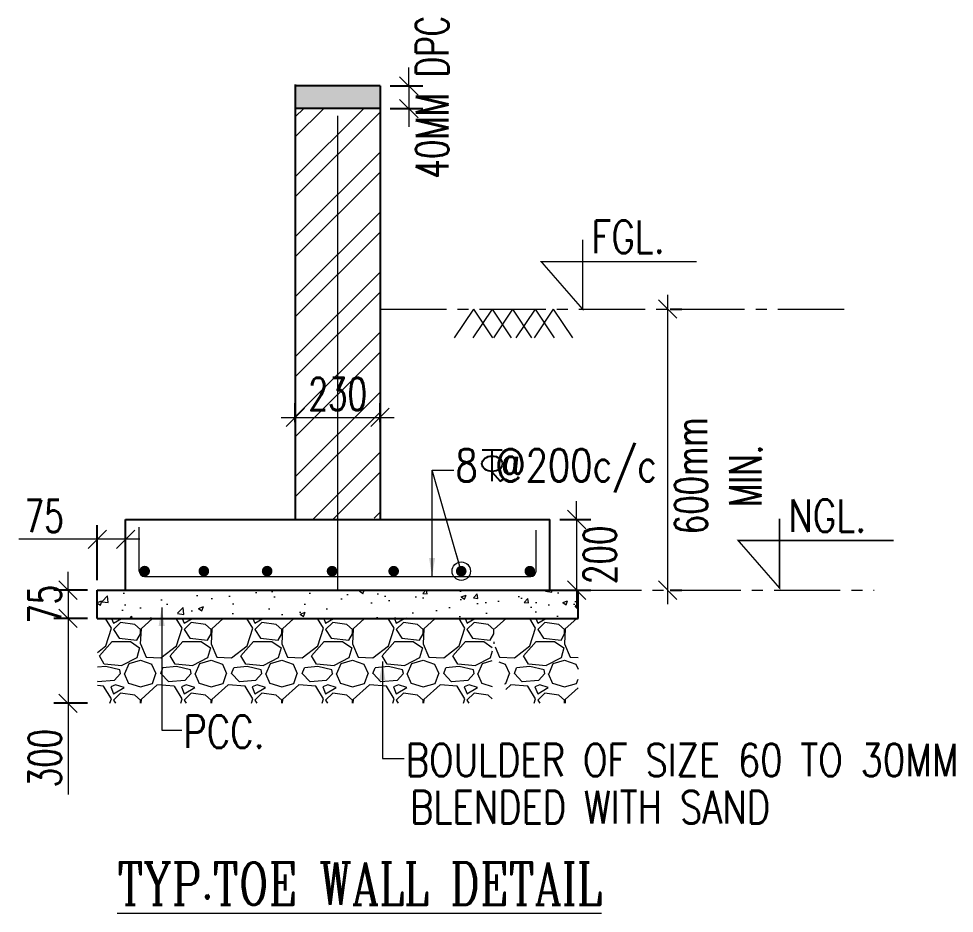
# Model space of a CAD drawing. Header units: millimetres. Extents: x 5013594 to 5375074, y 0 to 4404937.
# Drawn here: x 5334643 to 5341259, y 3787807 to 3794134 of the extents above; entities that cross this region are included whole.
import ezdxf

# ---------------------------------------------------------------- set-up
doc = ezdxf.new("R2010")
doc.units = ezdxf.units.MM
doc.header["$LTSCALE"] = 500
doc.header["$MEASUREMENT"] = 0
doc.header["$PDMODE"] = 34
for name, pattern in [('CENTER', [2, 1.25, -0.25, 0.25, -0.25]), ('CENTER2', [1.125, 0.75, -0.125, 0.125, -0.125]), ('CONTINUA', [0]), ('HIDDEN', [0.375, 0.25, -0.125])]:
    doc.linetypes.add(name, pattern=pattern)
for name, color, linetype in [('BEAM', 3, 'HIDDEN'), ('dim', 3, 'Continuous'), ('TEXT', 7, 'Continuous')]:
    doc.layers.add(name, color=color, linetype=linetype)
for name, color, linetype, lineweight in [('DIM1', 3, 'Continuous', 18), ('grid', 250, 'CENTER', 5), ('STC DIM', 47, 'Continuous', 9), ('STC HATCH', 47, 'Continuous', 9), ('STC REINF.', 4, 'Continuous', 20), ('STEEL.', 6, 'Continuous', 30), ('TAXT', 3, 'Continuous', 15), ('TEXT2', 3, 'Continuous', 15)]:
    doc.layers.add(name, color=color, linetype=linetype, lineweight=lineweight)
doc.styles.add('2MM', font='romans.shx', dxfattribs={"width": 0.7})
doc.styles.add('BHTESHT$0$HSCC2', font='romanc.shx')
doc.styles.add('haider', font='romans.shx')
doc.dimstyles.new('SHUIB MOD.', dxfattribs={"dimtxt": 230, "dimasz": 130, "dimexe": 100, "dimexo": 70, "dimgap": 50, "dimtad": 2, "dimdec": 0, "dimzin": 4, "dimdsep": 46, "dimtxsty": '2MM', "dimblk": 'OBLIQUE', "dimcen": 0.09, "dimdle": 100, "dimclrd": 1, "dimclre": 1, "dimclrt": 3, "dimadec": 0, "dimazin": 0, "dimtfac": 1, "dimtdec": 0, "dimtix": 1, "dimtmove": 2, "dimatfit": 3, "dimfxl": 0, "dimtolj": 1, "dimlwd": -1, "dimarcsym": 0})

# ---------------------------------------------------------------- blocks, each defined once
blk = doc.blocks.new('_Oblique')
at = {"color": 0, "linetype": 'ByBlock', "lineweight": -2}
blk.add_line((-0.5, -0.5), (0.5, 0.5), dxfattribs=at)
blk = doc.blocks.new('*D100')
at = {"layer": 'Defpoints', "color": 0, "ltscale": 100, "transparency": 16777216}
for p in [(5338398.8, 3790592.1), (5338398.8, 3790092.1), (5338587.9, 3790092.1)]:
    blk.add_point(p, dxfattribs=at)
at = {"layer": 'DIM1', "color": 1, "ltscale": 100, "transparency": 16777216}
for p, q in [((5338587.9, 3790592.1), (5338587.9, 3790722.1)), ((5338587.9, 3790592.1), (5338587.9, 3790092.1)), ((5338587.9, 3790092.1), (5338587.9, 3789962.1))]:
    blk.add_line(p, q, dxfattribs=at)
at = {"layer": 'DIM1', "color": 1, "lineweight": -2, "ltscale": 100, "transparency": 16777216}
for p, q in [((5338468.8, 3790592.1), (5338687.9, 3790592.1)), ((5338468.8, 3790092.1), (5338687.9, 3790092.1))]:
    blk.add_line(p, q, dxfattribs=at)
at = {"layer": 'DIM1', "color": 1, "ltscale": 100, "transparency": 16777216, "xscale": 130, "yscale": 130, "zscale": 130}
for p, rotation in [((5338587.9, 3790592.1), 270), ((5338587.9, 3790092.1), 90)]:
    blk.add_blockref('_Oblique', p, dxfattribs=dict(at, rotation=rotation))
at = {"layer": 'DIM1', "color": 3, "lineweight": 0, "ltscale": 100, "transparency": 16777216, "insert": (5338752.9, 3790342.1), "char_height": 230, "attachment_point": 5, "rotation": 90, "style": '2MM'}
blk.add_mtext('\\A1;200', dxfattribs=at)
blk = doc.blocks.new('*D101')
at = {"layer": 'Defpoints', "color": 0, "ltscale": 100, "transparency": 16777216}
for p in [(5335198.8, 3790451.8), (5335198.8, 3790092.1), (5335398.8, 3790092.1)]:
    blk.add_point(p, dxfattribs=at)
at = {"layer": 'DIM1', "color": 1, "lineweight": -2, "ltscale": 100, "transparency": 16777216}
for p, q in [((5335198.8, 3790162.1), (5335198.8, 3790551.8)), ((5335398.8, 3790162.1), (5335398.8, 3790551.8))]:
    blk.add_line(p, q, dxfattribs=at)
at = {"layer": 'DIM1', "color": 1, "ltscale": 100, "transparency": 16777216}
for p, q in [((5335198.8, 3790451.8), (5334642.9, 3790451.8)), ((5335498.8, 3790451.8), (5335198.8, 3790451.8))]:
    blk.add_line(p, q, dxfattribs=at)
at = {"layer": 'DIM1', "color": 1, "ltscale": 100, "transparency": 16777216, "xscale": 130, "yscale": 130, "zscale": 130, "rotation": 180}
blk.add_blockref('_Oblique', (5335198.8, 3790451.8), dxfattribs=at)
at = {"layer": 'DIM1', "color": 1, "ltscale": 100, "transparency": 16777216, "xscale": 130, "yscale": 130, "zscale": 130}
blk.add_blockref('_Oblique', (5335398.8, 3790451.8), dxfattribs=at)
at = {"layer": 'DIM1', "color": 3, "lineweight": 0, "ltscale": 100, "transparency": 16777216, "insert": (5334823.3, 3790616.8), "char_height": 230, "attachment_point": 5, "style": '2MM'}
blk.add_mtext('\\A1;75', dxfattribs=at)
blk = doc.blocks.new('*D102')
at = {"layer": 'Defpoints', "color": 0, "ltscale": 100, "transparency": 16777216}
for p in [(5335198.8, 3790092.1), (5334992.3, 3789892.1), (5335198.8, 3789892.1)]:
    blk.add_point(p, dxfattribs=at)
at = {"layer": 'DIM1', "color": 1, "ltscale": 100, "transparency": 16777216}
for p, q in [((5334992.3, 3790092.1), (5334992.3, 3790222.1)), ((5334992.3, 3790092.1), (5334992.3, 3789892.1)), ((5334992.3, 3789892.1), (5334992.3, 3789762.1))]:
    blk.add_line(p, q, dxfattribs=at)
at = {"layer": 'DIM1', "color": 1, "lineweight": -2, "ltscale": 100, "transparency": 16777216}
for p, q in [((5335128.8, 3790092.1), (5334892.3, 3790092.1)), ((5335128.8, 3789892.1), (5334892.3, 3789892.1))]:
    blk.add_line(p, q, dxfattribs=at)
at = {"layer": 'DIM1', "color": 1, "ltscale": 100, "transparency": 16777216, "xscale": 130, "yscale": 130, "zscale": 130}
for p, rotation in [((5334992.3, 3790092.1), 270), ((5334992.3, 3789892.1), 90)]:
    blk.add_blockref('_Oblique', p, dxfattribs=dict(at, rotation=rotation))
at = {"layer": 'DIM1', "color": 3, "lineweight": 0, "ltscale": 100, "transparency": 16777216, "insert": (5334827.3, 3789992.1), "char_height": 230, "attachment_point": 5, "rotation": 90, "style": '2MM'}
blk.add_mtext('\\A1;75', dxfattribs=at)
blk = doc.blocks.new('A$C76682FD6')
at = {"layer": 'TEXT', "color": 3, "ltscale": 0.2}
for p, q in [((142.8, 219.2, -0.8), (1.8, 219.2, -0.8)), ((72.3, 0, -0.8), (72.3, 219.2, -0.8)), ((72.3, 63.5, -0.8), (127.7, 0.1, -0.8)), ((127.7, 0.1, -0.8), (162.4, 21.2))]:
    blk.add_line(p, q, dxfattribs=at)
blk.add_ellipse((72.3, 123.8, -0.8), major_axis=(72.3, 0), ratio=0.753223, dxfattribs=at)
blk = doc.blocks.new('*D99')
at = {"layer": 'Defpoints', "color": 0, "ltscale": 100, "transparency": 16777216}
for p in [(5339179.8, 3792080.2), (5339232.8, 3792080.2), (5339179.8, 3790092.1)]:
    blk.add_point(p, dxfattribs=at)
at = {"layer": 'DIM1', "color": 1, "ltscale": 100, "transparency": 16777216}
blk.add_line((5339232.8, 3789992.1), (5339232.8, 3792180.2), dxfattribs=at)
at = {"layer": 'DIM1', "color": 1, "lineweight": -2, "ltscale": 100, "transparency": 16777216}
for p, q in [((5339249.8, 3792080.2), (5339332.8, 3792080.2)), ((5339249.8, 3790092.1), (5339332.8, 3790092.1))]:
    blk.add_line(p, q, dxfattribs=at)
at = {"layer": 'DIM1', "color": 1, "ltscale": 100, "transparency": 16777216, "xscale": 130, "yscale": 130, "zscale": 130}
for p, rotation in [((5339232.8, 3792080.2), 90), ((5339232.8, 3790092.1), 270)]:
    blk.add_blockref('_Oblique', p, dxfattribs=dict(at, rotation=rotation))
at = {"layer": 'DIM1', "color": 3, "lineweight": 0, "ltscale": 100, "transparency": 16777216, "insert": (5339589.5, 3790900.5), "char_height": 230, "attachment_point": 5, "rotation": 90, "style": '2MM'}
blk.add_mtext('\\A1;600mm \\PMIN.', dxfattribs=at)
blk = doc.blocks.new('*D103')
at = {"layer": 'Defpoints', "color": 0, "ltscale": 100, "transparency": 16777216}
for p in [(5337198.8, 3793658.2), (5337198.8, 3793498.2), (5337401.8, 3793498.2)]:
    blk.add_point(p, dxfattribs=at)
at = {"layer": 'DIM1', "color": 1, "ltscale": 100, "transparency": 16777216}
for p, q in [((5337401.8, 3793658.2), (5337401.8, 3793788.2)), ((5337401.8, 3793658.2), (5337401.8, 3793498.2)), ((5337401.8, 3793498.2), (5337401.8, 3793368.2))]:
    blk.add_line(p, q, dxfattribs=at)
at = {"layer": 'DIM1', "color": 1, "lineweight": -2, "ltscale": 100, "transparency": 16777216}
for p, q in [((5337268.8, 3793658.2), (5337501.8, 3793658.2)), ((5337268.8, 3793498.2), (5337501.8, 3793498.2))]:
    blk.add_line(p, q, dxfattribs=at)
at = {"layer": 'DIM1', "color": 1, "ltscale": 100, "transparency": 16777216, "xscale": 130, "yscale": 130, "zscale": 130}
for p, rotation in [((5337401.8, 3793658.2), 270), ((5337401.8, 3793498.2), 90)]:
    blk.add_blockref('_Oblique', p, dxfattribs=dict(at, rotation=rotation))
at = {"layer": 'DIM1', "color": 3, "lineweight": 0, "ltscale": 100, "transparency": 16777216, "insert": (5337566.8, 3793578.2), "char_height": 230, "attachment_point": 5, "rotation": 90, "style": '2MM'}
blk.add_mtext('\\A1;40MM DPC', dxfattribs=at)
blk = doc.blocks.new('*D104')
at = {"layer": 'Defpoints', "color": 0, "ltscale": 100, "transparency": 16777216}
for p in [(5337198.8, 3791314.5), (5336598.8, 3791210), (5337198.8, 3791210)]:
    blk.add_point(p, dxfattribs=at)
at = {"layer": 'DIM1', "color": 1, "lineweight": -2, "ltscale": 100, "transparency": 16777216}
for p, q in [((5336598.8, 3791280), (5336598.8, 3791414.5)), ((5337198.8, 3791280), (5337198.8, 3791414.5))]:
    blk.add_line(p, q, dxfattribs=at)
at = {"layer": 'DIM1', "color": 1, "ltscale": 100, "transparency": 16777216}
blk.add_line((5336498.8, 3791314.5), (5337298.8, 3791314.5), dxfattribs=at)
at = {"layer": 'DIM1', "color": 1, "ltscale": 100, "transparency": 16777216, "xscale": 130, "yscale": 130, "zscale": 130, "rotation": 180}
blk.add_blockref('_Oblique', (5336598.8, 3791314.5), dxfattribs=at)
at = {"layer": 'DIM1', "color": 1, "ltscale": 100, "transparency": 16777216, "xscale": 130, "yscale": 130, "zscale": 130}
blk.add_blockref('_Oblique', (5337198.8, 3791314.5), dxfattribs=at)
at = {"layer": 'DIM1', "color": 3, "lineweight": 0, "ltscale": 100, "transparency": 16777216, "insert": (5336898.8, 3791479.5), "char_height": 230, "attachment_point": 5, "style": '2MM'}
blk.add_mtext('\\A1;230', dxfattribs=at)
blk = doc.blocks.new('*D105')
at = {"layer": 'Defpoints', "color": 0, "ltscale": 100, "transparency": 16777216}
for p in [(5335198.8, 3789892.1), (5334992.3, 3789292), (5335198.8, 3789292)]:
    blk.add_point(p, dxfattribs=at)
at = {"layer": 'DIM1', "color": 1, "ltscale": 100, "transparency": 16777216}
for p, q in [((5334992.3, 3789992.1), (5334992.3, 3789292)), ((5334992.3, 3789292), (5334992.3, 3788648))]:
    blk.add_line(p, q, dxfattribs=at)
at = {"layer": 'DIM1', "color": 1, "lineweight": -2, "ltscale": 100, "transparency": 16777216}
for p, q in [((5335128.8, 3789892.1), (5334892.3, 3789892.1)), ((5335128.8, 3789292), (5334892.3, 3789292))]:
    blk.add_line(p, q, dxfattribs=at)
at = {"layer": 'DIM1', "color": 1, "ltscale": 100, "transparency": 16777216, "xscale": 130, "yscale": 130, "zscale": 130}
for p, rotation in [((5334992.3, 3789892.1), 90), ((5334992.3, 3789292), 270)]:
    blk.add_blockref('_Oblique', p, dxfattribs=dict(at, rotation=rotation))
at = {"layer": 'DIM1', "color": 3, "lineweight": 0, "ltscale": 100, "transparency": 16777216, "insert": (5334827.3, 3788905), "char_height": 230, "attachment_point": 5, "rotation": 90, "style": '2MM'}
blk.add_mtext('\\A1;300', dxfattribs=at)

msp = doc.modelspace()

# ---------------------------------------------------------------- hatches: boundary and pattern name
at = {"layer": 'STC HATCH', "ltscale": 750}
msp.add_hatch(color=256, dxfattribs=at).paths.add_polyline_path([(5336598.8, 3793658.2), (5336598.8, 3793498.2), (5337198.8, 3793498.2), (5337198.8, 3793658.2)])
at = {"layer": 'STC HATCH', "linetype": 'Continuous'}
h = msp.add_hatch(dxfattribs=at)
h.set_pattern_fill('ANSI32', color=256, scale=800)
h.set_pattern_definition([(45, (6429.16, -1743.6), (-212.132034, 212.132034), []), (45, (6570.58, -1743.6), (-212.132034, 212.132034), [])])
h.paths.add_polyline_path([(5337198.8, 3793498.2), (5336598.8, 3793498.2), (5336598.8, 3790592.1), (5336778.8, 3790592.1), (5336853.5, 3790592.1), (5336986.3, 3790592.1), (5337038.6, 3790629.5), (5337198.8, 3790592.1)])
at = {"layer": 'STC HATCH', "ltscale": 750}
h = msp.add_hatch(dxfattribs=at)
h.set_pattern_fill('AR-CONC', color=256, scale=50, style=0)
h.set_pattern_definition([(50, (-14120.72, 1119.55), (358.630091, -31.376067), [37.5, -412.5]), (355, (-14120.7, 1119.55), (-69.375667, 376.096067), [30, -330]), (100.4514445, (-14090.83, 1116.94), (289.254423, 344.719995), [31.870096, -350.571056]), (46.1842, (-14120.7, 1219.55), (533.620665, -82.75964), [56.25, -618.75]), (96.6356355, (-14076.25, 1212.65), (467.330973, 487.0593), [47.80517, -525.85688]), (351.184164, (-14120.7, 1219.55), (467.330973, 487.0593), [45, -495]), (21, (-14070.72, 1194.55), (298.453526, -201.309445), [37.5, -412.5]), (326, (-14070.7, 1194.55), (121.657666, 362.575023), [30, -330]), (71.451445, (-14045.85, 1177.77), (420.111188, 161.265576), [31.870095, -350.571056]), (37.5, (-14120.72, 1119.55), (6.0799277, 166.446927), [0, -326, 0, -335, 0, -331.25]), (7.5, (-14120.72, 1119.55), (131.5347687, 197.205856), [0, -191, 0, -318.5, 0, -126.25]), (327.5, (-14232.22, 1119.55), (266.911218, -11.277436), [0, -125, 0, -390, 0, -517.5]), (317.5, (-14282.22, 1119.55), (291.593085, 50.052491), [0, -162.5, 0, -259, 0, -367.5])])
h.paths.add_polyline_path([(5338598.8, 3789892.1), (5338598.8, 3790092.1), (5335198.8, 3790092.1), (5335198.8, 3789892.1)])
h = msp.add_hatch(dxfattribs=at)
h.set_pattern_fill('GRAVEL', color=256, scale=500, style=0)
h.set_pattern_definition([(228.0127875, (360, 500), (-4000, -4500), [67.268, -6659.544024]), (184.96974073, (315, 450), (6000, 500), [115.434, -11427.96238]), (132.5104471, (200, 440), (5000, -5500), [81.394, -8058.016298]), (267.273689, (5, 315), (500, 10000), [105.119, -10406.77902]), (292.83365418, (0, 210), (-2500, 6000), [103.0775, -10204.686564]), (357.273689, (40, 115), (-10000, 500), [105.119, -10406.77902]), (37.69424047, (145, 110), (-6500, -5000), [139.0145, -13762.424274]), (72.25532837, (255, 195), (3500, 11000), [131.244, -12993.16075]), (121.4295656, (295, 320), (-4000, 6500), [105.475, -10442.036555]), (175.2363583, (240, 410), (5500, -500), [120.416, -5900.38129]), (222.3974378, (120, 420), (-6000, -5500), [155.724, -15416.687502]), (138.8140748, (500, 310), (-3500, 3000), [53.1505, -5261.922406]), (171.4692344, (460, 345), (6500, -1000), [101.1185, -10010.755708]), (225, (360, 360), (-6e-14, -500), [70.7105, -636.39628]), (203.1985905, (325, 420), (2500, 1000), [38.079, -3769.807553]), (291.8014095, (290, 405), (-500, 1500), [53.8515, -2638.730904]), (30.9637565, (310, 355), (1500, 1000), [87.4645, -2828.011447]), (161.5650512, (385, 400), (1000, -500), [63.2455, -1517.89333]), (16.38954033, (0, 405), (5000, 1500), [88.6, -8771.422573]), (70.34617594, (85, 430), (-2000, -5500), [74.3305, -7358.703874]), (293.1985905, (385, 500), (-1000, 2500), [76.1575, -3731.729053]), (343.61045967, (415, 430), (-5000, 1500), [88.6, -8771.422573]), (339.4439548, (0, 95), (-2500, 1000), [85.44, -4186.561873]), (294.77514057, (80, 65), (-2500, 5500), [71.589, -7087.32153]), (66.8014095, (390, 0), (1000, 2500), [76.1575, -3731.729053]), (17.35402464, (420, 70), (-6500, -2000), [83.8155, -8297.711807]), (69.4439548, (145, 0), (-1000, -2500), [42.72, -4229.281873]), (101.3099325, (360, 0), (-500, 2000), [25.495, -2524.014757]), (165.9637565, (355, 25), (1500, -500), [103.0775, -1958.475313]), (186.00900596, (255, 50), (5000, 500), [95.525, -9456.961587]), (303.6900675, (310, 310), (-500, 1000), [72.111, -1730.664638]), (353.1572266, (350, 250), (8500, -1000), [125.897, -12463.781312]), (60.9453959, (475, 235), (-2000, -3500), [51.478, -5096.33707]), (90, (500, 280), (-500, 500), [30, -470]), (120.25643716, (245, 65), (2000, -3500), [69.462, -6876.759995]), (48.0127875, (210, 125), (4000, 4500), [134.536, -6592.276024]), (0, (300, 225), (500, 500), [130, -370]), (325.30484647, (430, 225), (5000, -3500), [79.057, -7826.63715]), (254.0546041, (495, 180), (-500, -2000), [72.801, -3567.253945]), (207.64597536, (475, 110), (-9500, -5000), [118.5325, -11734.73709]), (175.42607874, (370, 55), (-6500, 500), [125.3995, -12414.536704])])
edge = h.paths.add_edge_path(flags=16)
edge.add_ellipse((5337991.6, 3789504.1), major_axis=(72.3, 0), ratio=0.753223, start_angle=0, end_angle=360)
h.paths.add_polyline_path([(5335199.3, 3789292), (5338599.3, 3789292), (5338598.8, 3789892.1), (5335198.8, 3789892.1)])
h.paths.add_polyline_path([(5337991.6, 3789292), (5338111.4, 3789292), (5338000.8, 3789739.6), (5337991.6, 3789739.6)], flags=17)

# ---------------------------------------------------------------- linework, layer by layer
at = {"layer": 'BEAM', "color": 1, "linetype": 'Continuous'}
for p, q in [((5336598.8, 3793668), (5336598.8, 3790592.1)), ((5337198.8, 3793658.2), (5336598.8, 3793658.2)), ((5337198.8, 3793658.2), (5337198.8, 3790592.1)), ((5337198.8, 3793498.2), (5336598.8, 3793498.2)), ((5335398.8, 3790592.1), (5336898.8, 3790592.1)), ((5335398.8, 3790092.1), (5335398.8, 3790592.1)), ((5336898.8, 3790592.1), (5338398.8, 3790592.1)), ((5338398.8, 3790092.1), (5338398.8, 3790592.1)), ((5335198.8, 3790092.1), (5338598.8, 3790092.1)), ((5335198.8, 3789892.1), (5335198.8, 3790092.1)), ((5338598.8, 3789892.1), (5338598.8, 3790092.1)), ((5335198.8, 3789892.1), (5338598.8, 3789892.1))]:
    msp.add_line(p, q, dxfattribs=at)
at = {"layer": 'BEAM', "color": 1, "linetype": 'Continuous', "const_width": 10}
for points in [[(5338630.4, 3792570.7), (5338630.4, 3792080.2), (5338338.2, 3792415.7), (5339438.3, 3792415.7)], [(5340023.3, 3790598.3), (5340023.3, 3790107.7), (5339731.1, 3790443.2), (5340831.2, 3790443.2)]]:
    msp.add_lwpolyline(points, dxfattribs=at)
at = {"layer": 'grid', "color": 253, "linetype": 'CENTER2', "lineweight": 20, "ltscale": 1.25}
for p, q in [((5337198.8, 3792080.2), (5340549.5, 3792080.2)), ((5338578.3, 3790092.1), (5340691.9, 3790092.1))]:
    msp.add_line(p, q, dxfattribs=at)
at = {"layer": 'STC DIM'}
for p, q in [((5336898.8, 3790092.1), (5336898.8, 3793446.7)), ((5337858.2, 3792080.2), (5337722.9, 3791877.9)), ((5337990.3, 3792080.2), (5337855.1, 3791877.9)), ((5337858.2, 3792080.2), (5337993.4, 3791877.9)), ((5337990.3, 3792080.2), (5338125.6, 3791877.9)), ((5338134.8, 3792080.2), (5337999.6, 3791877.9)), ((5338134.8, 3792080.2), (5338270, 3791877.9)), ((5338294.6, 3792080.2), (5338159.4, 3791877.9)), ((5338423.7, 3792080.2), (5338288.5, 3791877.9)), ((5338294.6, 3792080.2), (5338429.9, 3791877.9)), ((5338423.7, 3792080.2), (5338558.9, 3791877.9))]:
    msp.add_line(p, q, dxfattribs=at)
at = {"layer": 'STC REINF.', "linetype": 'CONTINUA'}
for p, q in [((5335495.9, 3790226.9), (5335495.9, 3790537.1)), ((5338301.6, 3790226.9), (5338301.6, 3790516.2)), ((5335533.5, 3790189.2), (5338264, 3790189.2))]:
    msp.add_line(p, q, dxfattribs=at)
for centre, start, end in [((5335533.5, 3790226.9), 180, 270), ((5338264, 3790226.9), 270, 0)]:
    msp.add_arc(centre, 37.7, start, end, dxfattribs=at)
at = {"layer": 'STEEL.', "color": 6, "linetype": 'ByBlock', "lineweight": 0, "ltscale": 35, "const_width": 37.5}
for points in [[(5335514.8, 3790226.9, 1), (5335552.3, 3790226.9, 1)], [(5335933.5, 3790226.9, 1), (5335971, 3790226.9, 1)], [(5336381, 3790226.9, 1), (5336418.5, 3790226.9, 1)], [(5336840.3, 3790226.6, 1), (5336877.8, 3790226.6, 1)], [(5337275.9, 3790226.6, 1), (5337313.4, 3790226.6, 1)], [(5337753.6, 3790226.6, 1), (5337791.1, 3790226.6, 1)], [(5338239, 3790226.5, 1), (5338276.5, 3790226.5, 1)]]:
    msp.add_lwpolyline(points, format="xyb", close=True, dxfattribs=at)

# ---------------------------------------------------------------- block references
at = {"layer": 'dim', "lineweight": 0}
msp.add_blockref('A$C76682FD6', (5337919.3, 3790862.6, 0.4), dxfattribs=at)

# ---------------------------------------------------------------- texts
at = {"layer": 'TAXT', "lineweight": 0, "style": 'BHTESHT$0$HSCC2', "width": 0.75}
msp.add_text('%%UTYP.TOE WALL DETAIL', height=300, dxfattribs=at).set_placement((5335340.3, 3787867.1))
at = {"layer": 'TEXT2', "color": 3, "lineweight": 0, "style": 'haider', "width": 0.8}
for s, p in [('FGL.', (5338692.4, 3792476.3)), ('8 @200c/c', (5337731.3, 3790860.5)), ('NGL.', (5340085.3, 3790503.8)), ('PCC.', (5335807.1, 3788976.6)), ('BOULDER OF SIZE 60 TO 30MM ', (5337379.6, 3788776.3)), ('BLENDED WITH SAND', (5337411, 3788442.6))]:
    msp.add_text(s, height=230, dxfattribs=at).set_placement(p)

# ---------------------------------------------------------------- dimensions: what is measured, and where the dimension line sits
at = {"layer": 'DIM1', "lineweight": 0, "ltscale": 100}
for base, p1, p2, text, picture, middle in [((5337401.8, 3793498.2), (5337198.8, 3793658.2), (5337198.8, 3793498.2), '40MM DPC', '*D103', (5337566.8, 3793578.2)), ((5338587.9, 3790092.1), (5338398.8, 3790592.1), (5338398.8, 3790092.1), '200', '*D100', (5338752.9, 3790342.1)), ((5334992.3, 3789892.1), (5335198.8, 3790092.1), (5335198.8, 3789892.1), '75', '*D102', (5334827.3, 3789992.1))]:
    dim = msp.add_linear_dim(base=base, p1=p1, p2=p2, angle=90, text=text, dimstyle='SHUIB MOD.', override={"dimtmove": 0}, dxfattribs=at)
    dim.commit()
    dim.dimension.update_dxf_attribs({"geometry": picture, "text_midpoint": middle})
for base, p1, p2, text, picture, middle in [((5339232.8, 3792080.2), (5339179.8, 3790092.1), (5339179.8, 3792080.2), '600mm \\PMIN.', '*D99', (5339232.8, 3790900.5)), ((5334992.3, 3789292), (5335198.8, 3789892.1), (5335198.8, 3789292), '300', '*D105', (5334992.3, 3788905))]:
    dim = msp.add_linear_dim(base=base, p1=p1, p2=p2, angle=90, text=text, dimstyle='SHUIB MOD.', override={"dimtmove": 0}, dxfattribs=at)
    dim.commit()
    dim.dimension.update_dxf_attribs({"geometry": picture, "text_midpoint": middle, "dimtype": 160})
dim = msp.add_linear_dim(base=(5337198.8, 3791314.5), p1=(5336598.8, 3791210), p2=(5337198.8, 3791210), text='230', dimstyle='SHUIB MOD.', override={"dimtmove": 0}, dxfattribs=at)
dim.commit()
dim.dimension.update_dxf_attribs({"geometry": '*D104', "text_midpoint": (5336898.8, 3791479.5)})
dim = msp.add_linear_dim(base=(5335198.8, 3790451.8), p1=(5335398.8, 3790092.1), p2=(5335198.8, 3790092.1), text='75', dimstyle='SHUIB MOD.', override={"dimtmove": 0}, dxfattribs=at)
dim.commit()
dim.dimension.update_dxf_attribs({"geometry": '*D101', "text_midpoint": (5334823.3, 3790451.8), "dimtype": 160})

# ---------------------------------------------------------------- leaders
at = {"layer": 'TAXT', "lineweight": 0}
for points, override in [([(5337566.3, 3790189.2), (5337566.3, 3790940.3), (5337720.9, 3790940.3)], {"dimtad": 0, "dimfxl": 0.18, "dimarcsym": 1}), ([(5337772.4, 3790226.6), (5337566.3, 3790940.3)], {"dimtad": 0, "dimldrblk": 'Origin', "dimfxl": 0.18, "dimarcsym": 1}), ([(5335654, 3789968.5), (5335654, 3789101.1), (5335796.6, 3789101.1)], {"dimtad": 0, "dimfxl": 0.18, "dimarcsym": 1}), ([(5337214.5, 3789587.3), (5337214.5, 3788900.9), (5337369.1, 3788900.9)], {"dimtad": 0, "dimfxl": 0.18, "dimarcsym": 1})]:
    msp.add_leader(points, dimstyle='SHUIB MOD.', override=override, dxfattribs=at)

doc.saveas('drawing.dxf')
